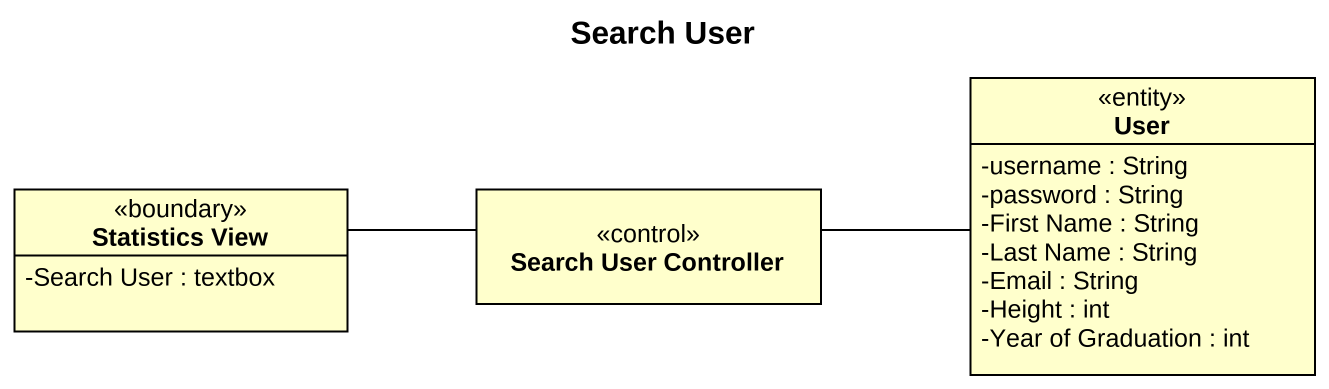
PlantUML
@startuml
title Search User
hide circle
hide empty members
skinparam classAttributeIconSize 0
class User <<entity>> {
  -username : String
  -password : String
  -First Name : String
  -Last Name : String
  -Email : String
  -Height : int
  -Year of Graduation : int
}
class "Statistics View" as Statistics_View <<boundary>> {
  -Search User : textbox
}
class "Search User Controller" as Search_User_Controller <<control>>
Statistics_View -right- Search_User_Controller
Search_User_Controller -right- User
@enduml
